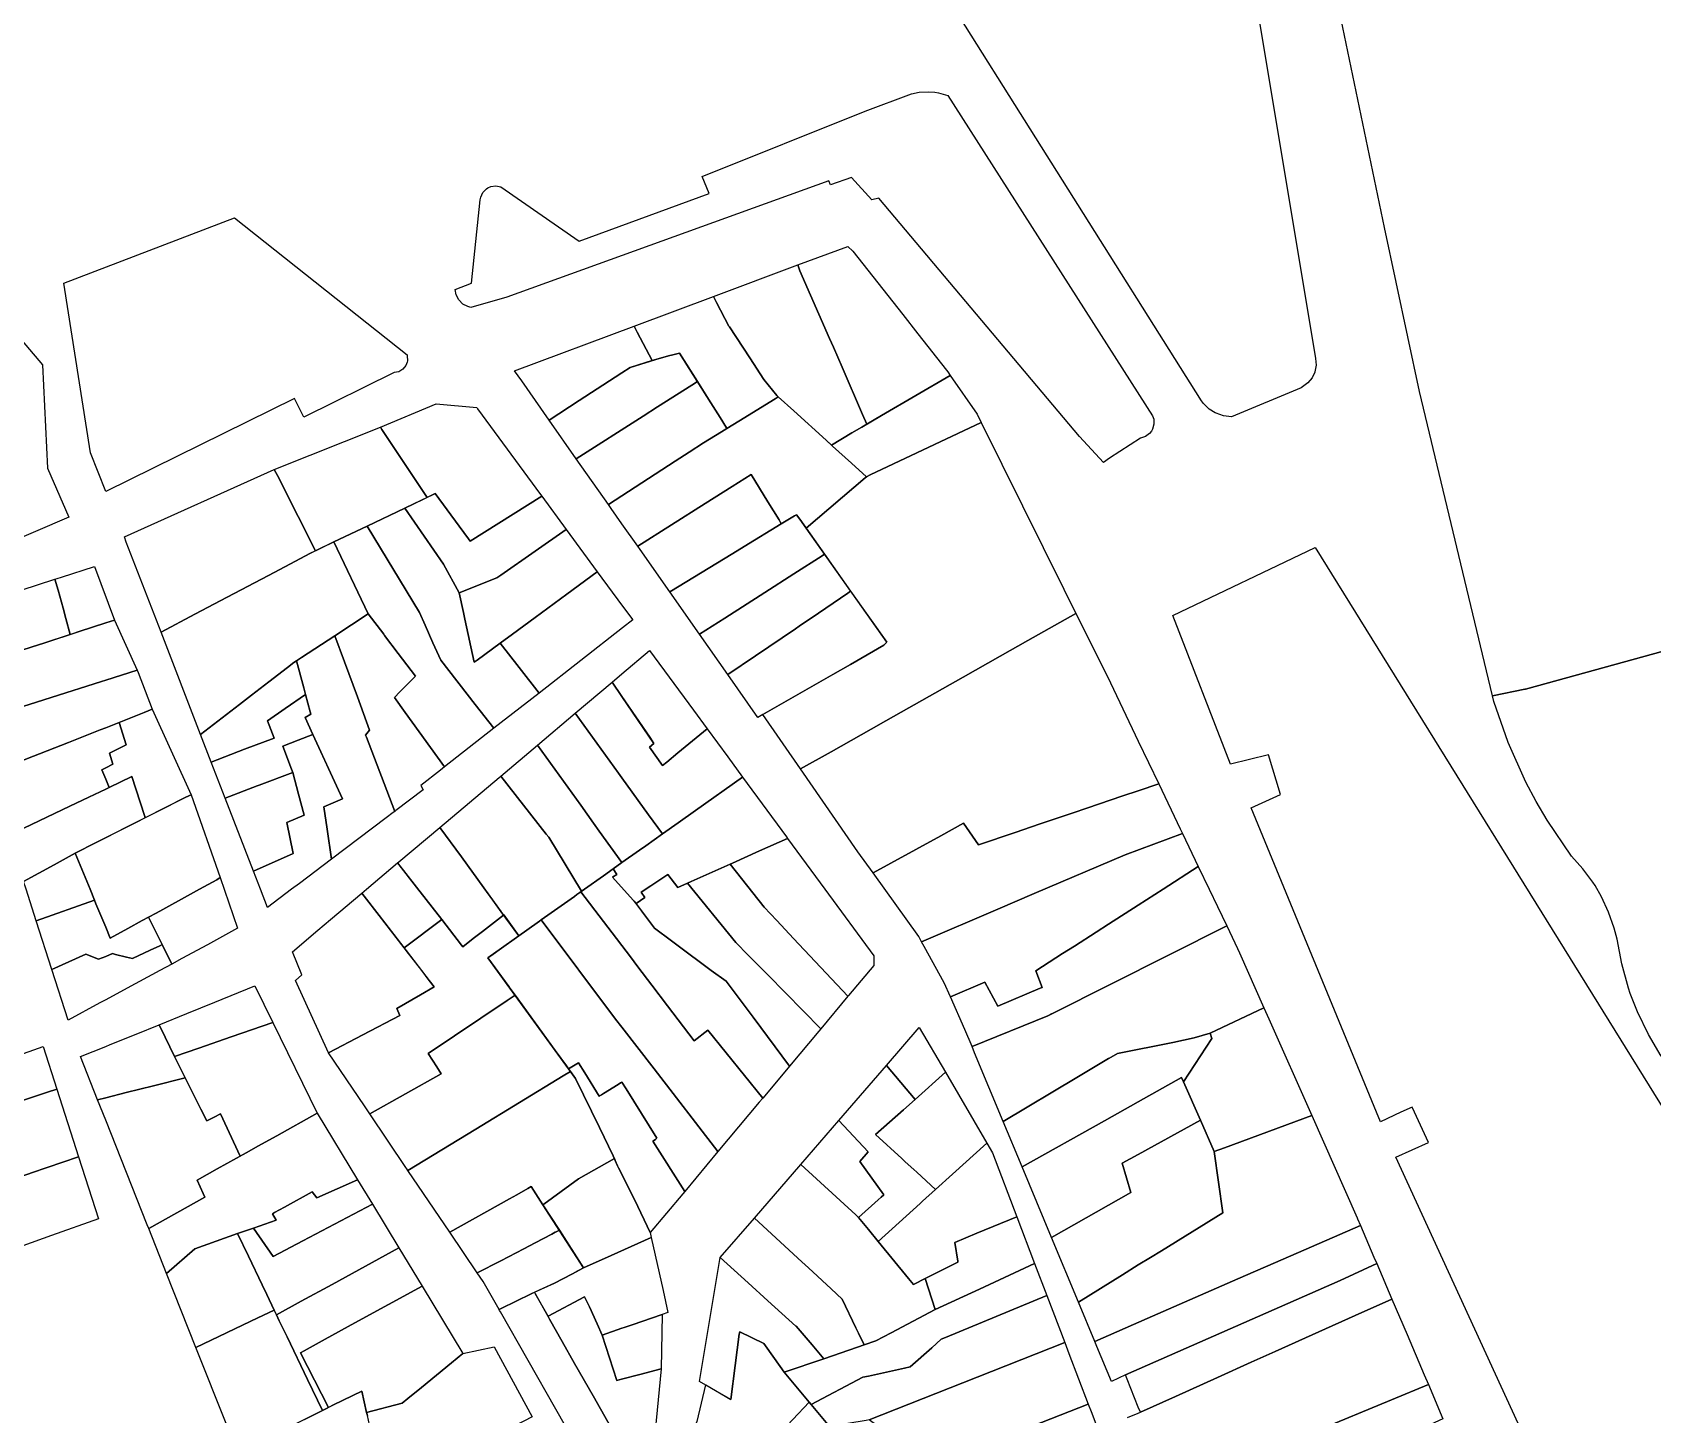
# Model space of a CAD drawing. Header units: metres. Extents: x 3 to 1027712, y 40 to 4430649.
# Drawn here: x 510379.5 to 510570.9, y 4411573.7 to 4411737 of the extents above; entities that cross this region are included whole.
import ezdxf

# ---------------------------------------------------------------- set-up
doc = ezdxf.new("R2010")
doc.units = ezdxf.units.M
doc.header["$MEASUREMENT"] = 0
doc.layers.add('A.ES.SDGC.CP.07003.cadastralparcel — CadastralParcel', color=1, linetype='Continuous')

msp = doc.modelspace()

# ---------------------------------------------------------------- linework, layer by layer
at = {"layer": 'A.ES.SDGC.CP.07003.cadastralparcel — CadastralParcel', "color": 7, "linetype": 'Continuous', "flags": 128}
for points in [[(510555.78, 4411659.36), (510551.98, 4411658.6), (510543.34, 4411694.53), (510539.22, 4411713.91), (510532.34, 4411747.04), (510532.92, 4411747.33), (510556.03, 4411760.35), (510574.87, 4411770.96), (510582.94, 4411758.05), (510596.74, 4411735.97), (510631.45, 4411680.43), (510621.84, 4411677.56), (510555.86, 4411659.37), (510555.78, 4411659.36)], [(510503.18, 4411689.22), (510479.48, 4411717.39), (510478.67, 4411717.19), (510476.24, 4411719.83), (510473.76, 4411718.94), (510473.58, 4411719.43), (510435.55, 4411705.7), (510431.28, 4411704.48), (510430.94, 4411704.57), (510430.35, 4411704.88), (510429.88, 4411705.36), (510429.85, 4411705.39), (510429.57, 4411705.95), (510429.45, 4411706.61), (510431.38, 4411707.33), (510432.4, 4411717.19), (510432.45, 4411717.52), (510432.71, 4411718.06), (510433.12, 4411718.49), (510433.31, 4411718.61), (510433.66, 4411718.76), (510434.25, 4411718.84), (510434.84, 4411718.71), (510444.09, 4411712.31), (510459.44, 4411717.94), (510458.63, 4411719.94), (510477.86, 4411727.66), (510483.35, 4411729.7), (510484.25, 4411729.9), (510485.39, 4411729.96), (510486.09, 4411729.9), (510486.53, 4411729.83), (510487.62, 4411729.5), (510511.82, 4411691.66), (510511.95, 4411691.29), (510511.98, 4411690.67), (510511.82, 4411690.08), (510511.68, 4411689.84), (510511.47, 4411689.58), (510510.98, 4411689.21), (510510.4, 4411689.02), (510506.74, 4411686.68), (510506.03, 4411686.16), (510503.18, 4411689.22)], [(510388.15, 4411682.72), (510386.34, 4411687.31), (510383.2, 4411707.34), (510403.35, 4411715.06), (510423.75, 4411698.89), (510423.78, 4411698.75), (510423.8, 4411698.17), (510423.77, 4411698.02), (510423.62, 4411697.63), (510423.26, 4411697.18), (510422.77, 4411696.88), (510422.21, 4411696.77), (510411.54, 4411691.53), (510410.47, 4411693.7), (510388.15, 4411682.72)], [(510470.16, 4411708.79), (510469.92, 4411709.49), (510475.81, 4411711.68), (510476.4, 4411711.14), (510482.31, 4411703.63), (510484.1, 4411701.35), (510487.48, 4411697.06), (510487.62, 4411696.85), (510487.92, 4411696.43), (510479.8, 4411691.7), (510478.07, 4411690.69), (510477.57, 4411691.84), (510475.16, 4411697.4), (510474.13, 4411699.77), (510473.67, 4411700.82), (510470.16, 4411708.79)], [(510470.16, 4411708.79), (510473.67, 4411700.82), (510474.13, 4411699.77), (510475.16, 4411697.4), (510477.57, 4411691.84), (510478.07, 4411690.69), (510477.47, 4411690.34), (510476.31, 4411689.66), (510473.87, 4411688.22), (510473.24, 4411688.79), (510469.43, 4411692.25), (510467.59, 4411693.92), (510467.43, 4411694.08), (510465.88, 4411695.98), (510464.23, 4411698.52), (510461.84, 4411702.18), (510461.78, 4411702.27), (510460.29, 4411705.07), (510459.96, 4411705.77), (510469.92, 4411709.49), (510470.16, 4411708.79)], [(510383.81, 4411679.71), (510371.96, 4411674.63), (510371.49, 4411675.64), (510341.67, 4411661.84), (510342.06, 4411661), (510330.83, 4411655.81), (510319.61, 4411648.09), (510312.73, 4411659.19), (510348.21, 4411684.05), (510346.04, 4411689.96), (510360.16, 4411702.39), (510373.19, 4411706.49), (510380.67, 4411697.69), (510381.27, 4411685.5), (510383.81, 4411679.71)], [(510465.88, 4411695.98), (510467.43, 4411694.08), (510467.59, 4411693.92), (510467.23, 4411693.67), (510462.96, 4411691.05), (510461.54, 4411690.17), (510461.5, 4411690.24), (510460.72, 4411691.48), (510459.64, 4411693.21), (510455.95, 4411699.09), (510455.16, 4411698.88), (510454.63, 4411698.74), (510453.12, 4411698.34), (510452.7, 4411698.21), (510450.95, 4411701.55), (510450.57, 4411702.27), (510459.96, 4411705.77), (510460.29, 4411705.07), (510461.78, 4411702.27), (510461.84, 4411702.18), (510464.23, 4411698.52), (510465.88, 4411695.98)], [(510450.95, 4411701.55), (510452.7, 4411698.21), (510450.11, 4411697.39), (510449.14, 4411696.76), (510448.34, 4411696.24), (510444.1, 4411693.47), (510440.54, 4411691.15), (510437.29, 4411695.79), (510436.44, 4411697), (510450.57, 4411702.27), (510450.95, 4411701.55)], [(510455.95, 4411699.09), (510458.06, 4411695.72), (510457.41, 4411695.31), (510453.35, 4411692.72), (510451.63, 4411691.62), (510443.74, 4411686.59), (510440.54, 4411691.15), (510444.1, 4411693.47), (510448.34, 4411696.24), (510449.14, 4411696.76), (510450.11, 4411697.39), (510453.12, 4411698.34), (510454.63, 4411698.74), (510455.16, 4411698.88), (510455.95, 4411699.09)], [(510477.47, 4411690.34), (510479.8, 4411691.7), (510487.92, 4411696.43), (510491.08, 4411691.85), (510491.57, 4411690.88), (510478.46, 4411684.68), (510478.04, 4411684.45), (510476.25, 4411686.06), (510474.01, 4411688.09), (510473.87, 4411688.22), (510476.31, 4411689.66), (510477.47, 4411690.34)], [(510461.5, 4411690.24), (510461.54, 4411690.17), (510460.88, 4411689.77), (510458.76, 4411688.47), (510457.06, 4411687.37), (510455.42, 4411686.3), (510447.53, 4411681.2), (510443.74, 4411686.59), (510451.63, 4411691.62), (510453.35, 4411692.72), (510457.41, 4411695.31), (510458.06, 4411695.72), (510459.64, 4411693.21), (510460.72, 4411691.48), (510461.5, 4411690.24)], [(510432.09, 4411692.5), (510439.51, 4411682.39), (510439.67, 4411682.17), (510431.19, 4411676.86), (510431, 4411677.12), (510429.9, 4411678.62), (510427.08, 4411682.48), (510426.12, 4411682.02), (510420.78, 4411690.06), (510420.6, 4411690.34), (510427.18, 4411693.09), (510432.01, 4411692.65), (510432.09, 4411692.5)], [(510477.87, 4411684.35), (510470.88, 4411678.39), (510470.13, 4411679.45), (510469.74, 4411679.99), (510469.51, 4411679.85), (510467.96, 4411678.91), (510467.69, 4411679.37), (510466.36, 4411681.52), (510464.38, 4411684.72), (510462.17, 4411683.32), (510458.98, 4411681.31), (510451, 4411676.27), (510449.14, 4411678.9), (510447.86, 4411680.72), (510447.53, 4411681.2), (510455.42, 4411686.3), (510457.06, 4411687.37), (510458.76, 4411688.47), (510460.88, 4411689.77), (510461.54, 4411690.17), (510462.96, 4411691.05), (510467.23, 4411693.67), (510467.59, 4411693.92), (510469.43, 4411692.25), (510473.24, 4411688.79), (510474.01, 4411688.09), (510476.25, 4411686.06), (510478.04, 4411684.45), (510477.87, 4411684.35)], [(510408.44, 4411684.62), (510408.04, 4411685.32), (510420.6, 4411690.34), (510420.78, 4411690.06), (510426.12, 4411682.02), (510424.54, 4411681.27), (510423.49, 4411680.77), (510419.05, 4411678.65), (510415.12, 4411676.77), (510412.94, 4411675.72), (510410.89, 4411679.77), (510408.44, 4411684.62)], [(510470.24, 4411649.95), (510465.79, 4411656.37), (510474.04, 4411661.12), (510476.12, 4411662.31), (510480.06, 4411664.58), (510480.42, 4411664.91), (510470.88, 4411678.39), (510477.87, 4411684.35), (510478.04, 4411684.45), (510478.46, 4411684.68), (510491.57, 4411690.88), (510501.33, 4411671.2), (510502.76, 4411668.33), (510497.1, 4411665.13), (510493.82, 4411663.28), (510489.45, 4411660.81), (510482.12, 4411656.66), (510480.3, 4411655.63), (510478.57, 4411654.65), (510473.85, 4411651.99), (510470.24, 4411649.95)], [(510408.44, 4411684.62), (510410.89, 4411679.77), (510412.94, 4411675.72), (510412.25, 4411675.39), (510409.99, 4411674.2), (510407.38, 4411672.82), (510402.52, 4411670.25), (510398.7, 4411668.24), (510394.69, 4411666.13), (510390.59, 4411676.74), (510390.36, 4411677.36), (510408.04, 4411685.32), (510408.44, 4411684.62)], [(510467.69, 4411679.37), (510467.96, 4411678.91), (510463.57, 4411676.23), (510462.24, 4411675.42), (510454.78, 4411670.87), (510451.27, 4411675.87), (510451, 4411676.27), (510458.98, 4411681.31), (510462.17, 4411683.32), (510464.38, 4411684.72), (510466.36, 4411681.52), (510467.69, 4411679.37)], [(510429.9, 4411670.77), (510430.41, 4411668.43), (510430.58, 4411667.64), (510431.69, 4411662.55), (510432.02, 4411662.79), (510434.74, 4411664.8), (510436.98, 4411661.94), (510439.35, 4411658.91), (510434.02, 4411654.75), (510431.81, 4411657.58), (510427.73, 4411662.82), (510427.5, 4411663.33), (510426.81, 4411664.87), (510425.88, 4411666.94), (510425.22, 4411668.42), (510419.05, 4411678.65), (510423.49, 4411680.77), (510428.07, 4411674.16), (510429.9, 4411670.77)], [(510439.67, 4411682.17), (510442.56, 4411678.24), (510438.88, 4411675.68), (510434.82, 4411672.85), (510434.36, 4411672.53), (510429.9, 4411670.77), (510428.07, 4411674.16), (510423.49, 4411680.77), (510424.54, 4411681.27), (510427.08, 4411682.48), (510429.9, 4411678.62), (510431, 4411677.12), (510431.19, 4411676.86), (510439.67, 4411682.17)], [(510470.13, 4411679.45), (510473.06, 4411675.31), (510472.78, 4411675.12), (510469.45, 4411672.99), (510466.03, 4411670.81), (510461.29, 4411667.78), (510458.29, 4411665.86), (510454.78, 4411670.87), (510462.24, 4411675.42), (510463.57, 4411676.23), (510467.96, 4411678.91), (510469.51, 4411679.85), (510469.74, 4411679.99), (510470.13, 4411679.45)], [(510422.25, 4411658.39), (510422.91, 4411659.06), (510424.74, 4411660.92), (510422.7, 4411663.61), (510421.1, 4411665.72), (510420.99, 4411665.86), (510419.17, 4411668.27), (510415.12, 4411676.77), (510419.05, 4411678.65), (510425.22, 4411668.42), (510425.88, 4411666.94), (510426.81, 4411664.87), (510427.5, 4411663.33), (510427.73, 4411662.82), (510431.81, 4411657.58), (510434.02, 4411654.75), (510428.19, 4411650.2), (510423.54, 4411656.61), (510422.25, 4411658.39)], [(510438.88, 4411675.68), (510442.56, 4411678.24), (510446.22, 4411673.25), (510442.62, 4411670.59), (510438.89, 4411667.85), (510436.2, 4411665.87), (510434.74, 4411664.8), (510432.02, 4411662.79), (510431.69, 4411662.55), (510430.58, 4411667.64), (510430.41, 4411668.43), (510429.9, 4411670.77), (510434.36, 4411672.53), (510434.82, 4411672.85), (510438.88, 4411675.68)], [(510415.12, 4411676.77), (510419.17, 4411668.27), (510415.22, 4411665.69), (510411.3, 4411663.13), (510410.7, 4411662.73), (510410.39, 4411662.53), (510409.63, 4411661.94), (510407.44, 4411660.24), (510405.37, 4411658.65), (510403.97, 4411657.57), (510399.37, 4411654.01), (510394.69, 4411666.13), (510398.7, 4411668.24), (510402.52, 4411670.25), (510407.38, 4411672.82), (510409.99, 4411674.2), (510412.25, 4411675.39), (510415.12, 4411676.77)], [(510472.78, 4411675.12), (510473.06, 4411675.31), (510476.15, 4411670.94), (510475.83, 4411670.7), (510472.35, 4411668.34), (510470.07, 4411666.81), (510469.62, 4411666.5), (510464.91, 4411663.32), (510461.63, 4411661.1), (510458.29, 4411665.86), (510461.29, 4411667.78), (510466.03, 4411670.81), (510469.45, 4411672.99), (510472.78, 4411675.12)], [(510382.42, 4411672.45), (510382.94, 4411672.61), (510386.83, 4411673.88), (510389.18, 4411667.53), (510388.15, 4411667.2), (510385.02, 4411666.18), (510384.24, 4411665.93), (510383.97, 4411665.84), (510383.45, 4411667.72), (510383.12, 4411668.94), (510382.52, 4411671.08), (510382.16, 4411672.36), (510382.42, 4411672.45)], [(510446.22, 4411673.25), (510449.2, 4411669.2), (510450.41, 4411667.55), (510449.2, 4411666.61), (510439.35, 4411658.91), (510436.98, 4411661.94), (510434.74, 4411664.8), (510436.2, 4411665.87), (510438.89, 4411667.85), (510442.62, 4411670.59), (510446.22, 4411673.25)], [(510383.97, 4411665.84), (510380.85, 4411664.83), (510379.47, 4411664.38), (510370.43, 4411661.45), (510368.54, 4411667.3), (510368.35, 4411667.88), (510382.16, 4411672.36), (510382.52, 4411671.08), (510383.12, 4411668.94), (510383.45, 4411667.72), (510383.97, 4411665.84)], [(510475.83, 4411670.7), (510476.15, 4411670.94), (510480.42, 4411664.91), (510480.06, 4411664.58), (510476.12, 4411662.31), (510474.04, 4411661.12), (510465.79, 4411656.37), (510465.19, 4411656.03), (510461.63, 4411661.1), (510464.91, 4411663.32), (510469.62, 4411666.5), (510470.07, 4411666.81), (510472.35, 4411668.34), (510475.83, 4411670.7)], [(510389.18, 4411667.53), (510391.89, 4411661.61), (510388.15, 4411660.43), (510387.67, 4411660.28), (510381.73, 4411658.4), (510372.37, 4411655.45), (510370.43, 4411661.45), (510379.47, 4411664.38), (510380.85, 4411664.83), (510385.02, 4411666.18), (510388.15, 4411667.2), (510389.18, 4411667.53)], [(510422.38, 4411645), (510422.3, 4411644.94), (510418.96, 4411653.69), (510418.85, 4411653.95), (510419.33, 4411654.55), (510417.89, 4411658.46), (510416.36, 4411662.61), (510415.22, 4411665.69), (510419.17, 4411668.27), (510420.99, 4411665.86), (510421.1, 4411665.72), (510422.7, 4411663.61), (510424.74, 4411660.92), (510422.91, 4411659.06), (510422.25, 4411658.39), (510423.54, 4411656.61), (510428.19, 4411650.2), (510427.69, 4411649.81), (510425.38, 4411648.01), (510425.66, 4411647.48), (510422.44, 4411645.05), (510422.38, 4411645)], [(510478.8, 4411637.66), (510477, 4411640.17), (510470.24, 4411649.95), (510473.85, 4411651.99), (510478.57, 4411654.65), (510480.3, 4411655.63), (510482.12, 4411656.66), (510489.45, 4411660.81), (510493.82, 4411663.28), (510497.1, 4411665.13), (510502.76, 4411668.33), (510504.98, 4411663.86), (510506.83, 4411660.14), (510510.13, 4411653.24), (510512.54, 4411648.2), (510510.13, 4411647.38), (510508.32, 4411646.77), (510504.04, 4411645.32), (510502.43, 4411644.78), (510500.8, 4411644.23), (510498.54, 4411643.46), (510497.52, 4411643.11), (510495.59, 4411642.46), (510491.26, 4411641), (510489.49, 4411643.53), (510486.79, 4411642.05), (510480.89, 4411638.81), (510478.8, 4411637.66)], [(510422.3, 4411644.94), (510422.12, 4411644.81), (510421.29, 4411644.18), (510414.83, 4411639.3), (510414.32, 4411642.82), (510413.94, 4411645.48), (510416.11, 4411646.41), (510412.64, 4411654.01), (510411.71, 4411656.04), (510412.37, 4411656.42), (510412.3, 4411656.69), (510411.75, 4411658.76), (510411.54, 4411659.55), (510410.7, 4411662.73), (510411.3, 4411663.13), (510415.22, 4411665.69), (510416.36, 4411662.61), (510417.89, 4411658.46), (510419.33, 4411654.55), (510418.85, 4411653.95), (510418.96, 4411653.69), (510422.3, 4411644.94)], [(510454.43, 4411650.76), (510453.93, 4411650.35), (510452.39, 4411652.52), (510452.92, 4411652.97), (510449.14, 4411658.53), (510447.99, 4411660.22), (510449.14, 4411661.19), (510452.4, 4411663.94), (510457.57, 4411656.89), (510459.19, 4411654.69), (510455.75, 4411651.85), (510454.43, 4411650.76)], [(510391.89, 4411661.61), (510392, 4411661.36), (510393.66, 4411657), (510392.69, 4411656.62), (510389.74, 4411655.45), (510388.15, 4411654.82), (510387.49, 4411654.56), (510383.74, 4411653.07), (510378.73, 4411651.09), (510374.34, 4411649.35), (510372.37, 4411655.45), (510381.73, 4411658.4), (510387.67, 4411660.28), (510388.15, 4411660.43), (510391.89, 4411661.61)], [(510410.7, 4411662.73), (510411.54, 4411659.55), (510411.75, 4411658.76), (510409.37, 4411657.09), (510407.28, 4411655.62), (510408.05, 4411653.6), (510404.56, 4411652.27), (510400.62, 4411650.77), (510399.37, 4411654.01), (510403.97, 4411657.57), (510405.37, 4411658.65), (510407.44, 4411660.24), (510409.63, 4411661.94), (510410.39, 4411662.53), (510410.7, 4411662.73)], [(510454.43, 4411650.76), (510455.75, 4411651.85), (510459.19, 4411654.69), (510461.63, 4411651.37), (510463.37, 4411649), (510457.81, 4411645.05), (510455.77, 4411643.6), (510453.91, 4411642.28), (510452.28, 4411644.54), (510449.14, 4411648.89), (510448.73, 4411649.44), (510443.62, 4411656.54), (510447.99, 4411660.22), (510449.14, 4411658.53), (510452.43, 4411653.71), (510452.92, 4411652.97), (510452.39, 4411652.52), (510453.93, 4411650.35), (510454.43, 4411650.76)], [(510408.05, 4411653.6), (510407.28, 4411655.62), (510409.37, 4411657.09), (510411.75, 4411658.76), (510412.3, 4411656.69), (510412.37, 4411656.42), (510411.71, 4411656.04), (510412.64, 4411654.01), (510410.9, 4411653.35), (510409.06, 4411652.65), (510410.09, 4411649.94), (510410.24, 4411649.54), (510406.29, 4411648.04), (510406.06, 4411647.95), (510402.27, 4411646.51), (510400.62, 4411650.77), (510404.56, 4411652.27), (510408.05, 4411653.6)], [(510392.75, 4411644.44), (510391.26, 4411649.07), (510388.55, 4411647.77), (510388.15, 4411648.74), (510387.69, 4411649.86), (510388.15, 4411650.09), (510389, 4411650.52), (510388.59, 4411651.8), (510390.16, 4411652.59), (510390.59, 4411652.81), (510389.74, 4411655.45), (510392.69, 4411656.62), (510393.66, 4411657), (510398.25, 4411646.89), (510397.6, 4411646.61), (510392.83, 4411644.19), (510392.75, 4411644.44)], [(510439.16, 4411652.78), (510443.62, 4411656.54), (510448.73, 4411649.44), (510449.14, 4411648.89), (510452.28, 4411644.54), (510453.91, 4411642.28), (510451.95, 4411640.88), (510451.22, 4411640.36), (510449.14, 4411638.89), (510446.46, 4411642.62), (510445.79, 4411643.55), (510444.26, 4411645.66), (510439.16, 4411652.78)], [(510387.49, 4411654.56), (510388.15, 4411654.82), (510389.74, 4411655.45), (510390.59, 4411652.81), (510390.16, 4411652.59), (510388.59, 4411651.8), (510389, 4411650.52), (510388.15, 4411650.09), (510387.69, 4411649.86), (510388.15, 4411648.74), (510388.55, 4411647.77), (510388.15, 4411647.58), (510386.17, 4411646.63), (510383.9, 4411645.55), (510380.3, 4411643.83), (510376.68, 4411642.1), (510374.34, 4411649.35), (510378.73, 4411651.09), (510383.74, 4411653.07), (510387.49, 4411654.56)], [(510412.64, 4411654.01), (510414.94, 4411648.97), (510416.11, 4411646.41), (510413.94, 4411645.48), (510414.32, 4411642.82), (510414.83, 4411639.3), (510411.03, 4411636.43), (510410.11, 4411635.73), (510407.26, 4411633.58), (510406.43, 4411635.73), (510405.6, 4411637.88), (510410.3, 4411639.96), (510409.55, 4411643.61), (510411.6, 4411644.48), (510410.93, 4411646.96), (510410.24, 4411649.54), (510410.09, 4411649.94), (510409.06, 4411652.65), (510410.9, 4411653.35), (510412.64, 4411654.01)], [(510440.49, 4411641.88), (510440.2, 4411642.24), (510434.81, 4411649.11), (510439.16, 4411652.78), (510444.26, 4411645.66), (510445.79, 4411643.55), (510446.46, 4411642.62), (510449.14, 4411638.89), (510448.09, 4411638.14), (510446.95, 4411637.33), (510444.71, 4411635.74), (510444.37, 4411635.5), (510440.49, 4411641.88)], [(510392.75, 4411644.44), (510392.83, 4411644.19), (510387.04, 4411641.26), (510384.55, 4411639.99), (510382.05, 4411638.63), (510378.44, 4411636.67), (510376.68, 4411642.1), (510380.3, 4411643.83), (510383.9, 4411645.55), (510386.17, 4411646.63), (510388.15, 4411647.58), (510388.55, 4411647.77), (510391.26, 4411649.07), (510392.75, 4411644.44)], [(510410.24, 4411649.54), (510410.93, 4411646.96), (510411.6, 4411644.48), (510409.55, 4411643.61), (510410.3, 4411639.96), (510405.6, 4411637.88), (510402.27, 4411646.51), (510406.06, 4411647.95), (510406.29, 4411648.04), (510410.24, 4411649.54)], [(510440.49, 4411641.88), (510444.37, 4411635.5), (510444.18, 4411635.36), (510443.81, 4411635.1), (510443.53, 4411634.9), (510439.6, 4411632.11), (510439.39, 4411631.96), (510436.97, 4411630.24), (510434.88, 4411633.09), (510433.88, 4411634.46), (510432.82, 4411635.91), (510430.17, 4411639.56), (510427.63, 4411643.05), (510434.63, 4411648.96), (510434.81, 4411649.11), (510440.2, 4411642.24), (510440.49, 4411641.88)], [(510468.57, 4411641.92), (510468.7, 4411641.75), (510465.38, 4411640.26), (510462.18, 4411638.83), (510457.3, 4411636.64), (510456.86, 4411636.45), (510455.72, 4411635.93), (510454.55, 4411637.5), (510452.54, 4411636.16), (510451.41, 4411635.41), (510451.85, 4411634.75), (510450.8, 4411634.05), (510450.58, 4411634.35), (510450.48, 4411634.46), (510448.03, 4411637.17), (510448.54, 4411637.49), (510448.09, 4411638.14), (510449.14, 4411638.89), (510451.22, 4411640.36), (510451.95, 4411640.88), (510453.91, 4411642.28), (510455.77, 4411643.6), (510457.81, 4411645.05), (510463.37, 4411649), (510468.57, 4411641.92)], [(510397.6, 4411646.61), (510398.25, 4411646.89), (510401.69, 4411637.13), (510401.3, 4411636.87), (510399.24, 4411635.74), (510397.81, 4411634.95), (510394.89, 4411633.36), (510394.11, 4411632.93), (510393.2, 4411632.43), (510392.48, 4411632.04), (510390.75, 4411631.09), (510388.68, 4411629.96), (510388.15, 4411631.25), (510387, 4411634.03), (510386.83, 4411634.44), (510386.3, 4411635.74), (510384.55, 4411639.99), (510387.04, 4411641.26), (510397.6, 4411646.61)], [(510515.08, 4411642.88), (510515.35, 4411642.32), (510508.59, 4411639.82), (510497.84, 4411635.23), (510493.53, 4411633.38), (510484.53, 4411629.54), (510484.19, 4411630.15), (510478.8, 4411637.66), (510480.89, 4411638.81), (510486.79, 4411642.05), (510489.49, 4411643.53), (510491.26, 4411641), (510495.59, 4411642.46), (510497.52, 4411643.11), (510498.54, 4411643.46), (510500.8, 4411644.23), (510502.43, 4411644.78), (510504.04, 4411645.32), (510508.32, 4411646.77), (510510.13, 4411647.38), (510512.54, 4411648.2), (510515.08, 4411642.88)], [(510434.88, 4411633.09), (510435.17, 4411632.71), (510435.13, 4411632.68), (510433.37, 4411631.31), (510432.65, 4411630.75), (510431.58, 4411629.91), (510430.33, 4411628.95), (510430.2, 4411629.12), (510427.85, 4411632.15), (510427.84, 4411632.16), (510424.87, 4411635.98), (510422.81, 4411638.64), (510422.64, 4411638.85), (510422.77, 4411638.96), (510427.63, 4411643.05), (510430.17, 4411639.56), (510432.82, 4411635.91), (510434.88, 4411633.09)], [(510462.18, 4411638.83), (510465.38, 4411640.26), (510468.7, 4411641.75), (510473.1, 4411635.74), (510478.87, 4411627.88), (510478.87, 4411626.74), (510475.9, 4411623.19), (510475.83, 4411623.11), (510469.39, 4411629.94), (510467.42, 4411632.03), (510465.92, 4411633.62), (510461.93, 4411638.72), (510462.18, 4411638.83)], [(510515.35, 4411642.32), (510517.22, 4411638.41), (510513.06, 4411635.74), (510510.13, 4411633.86), (510506.62, 4411631.61), (510505.14, 4411630.66), (510502.6, 4411629.03), (510501.19, 4411628.13), (510498.03, 4411626.1), (510498.76, 4411624.14), (510498.53, 4411624.04), (510493.54, 4411621.92), (510492, 4411624.75), (510487.94, 4411623.03), (510487.2, 4411624.69), (510484.84, 4411628.97), (510484.53, 4411629.54), (510493.53, 4411633.38), (510497.84, 4411635.23), (510508.59, 4411639.82), (510515.35, 4411642.32)], [(510382.05, 4411638.63), (510384.55, 4411639.99), (510386.3, 4411635.74), (510386.83, 4411634.44), (510379.95, 4411631.99), (510378.74, 4411635.74), (510378.44, 4411636.67), (510382.05, 4411638.63)], [(510427.84, 4411632.16), (510423.42, 4411628.81), (510420.47, 4411632.62), (510418.98, 4411634.57), (510418.42, 4411635.29), (510418.96, 4411635.74), (510422.64, 4411638.85), (510424.87, 4411635.98), (510427.84, 4411632.16)], [(510457.3, 4411636.64), (510461.93, 4411638.72), (510465.92, 4411633.62), (510467.42, 4411632.03), (510469.39, 4411629.94), (510475.83, 4411623.11), (510472.61, 4411619.25), (510466.35, 4411625.61), (510464.05, 4411627.94), (510462.58, 4411629.44), (510456.86, 4411636.45), (510457.3, 4411636.64)], [(510401.3, 4411636.87), (510401.69, 4411637.13), (510403.74, 4411631.13), (510400.18, 4411629.19), (510397.16, 4411627.56), (510395.95, 4411626.9), (510394.81, 4411629.2), (510393.2, 4411632.43), (510394.11, 4411632.93), (510394.89, 4411633.36), (510397.81, 4411634.95), (510399.24, 4411635.74), (510401.3, 4411636.87)], [(510450.13, 4411627.76), (510444.29, 4411635.44), (510444.71, 4411635.74), (510446.95, 4411637.33), (510448.09, 4411638.14), (510448.54, 4411637.49), (510448.03, 4411637.17), (510450.48, 4411634.46), (510450.58, 4411634.35), (510452.04, 4411632.39), (510452.97, 4411631.13), (510455, 4411629.63), (510455.63, 4411629.17), (510459.68, 4411626.13), (510461.46, 4411624.87), (510464.62, 4411620.64), (510468.93, 4411614.85), (510468.57, 4411614.42), (510465.77, 4411611.07), (510459.28, 4411619.08), (510457.66, 4411617.85), (510454.52, 4411621.97), (510452.68, 4411624.39), (510451.02, 4411626.58), (510450.13, 4411627.76)], [(510464.62, 4411620.64), (510461.46, 4411624.87), (510459.68, 4411626.13), (510455.63, 4411629.17), (510455, 4411629.63), (510452.97, 4411631.13), (510452.04, 4411632.39), (510450.8, 4411634.05), (510451.85, 4411634.75), (510451.41, 4411635.41), (510452.54, 4411636.16), (510454.55, 4411637.5), (510455.72, 4411635.93), (510456.86, 4411636.45), (510462.58, 4411629.44), (510464.05, 4411627.94), (510466.35, 4411625.61), (510472.61, 4411619.25), (510472.38, 4411618.98), (510468.93, 4411614.85), (510464.62, 4411620.64)], [(510490.49, 4411617.17), (510489.65, 4411619.19), (510487.94, 4411623.03), (510492, 4411624.75), (510493.54, 4411621.92), (510498.53, 4411624.04), (510498.76, 4411624.14), (510498.03, 4411626.1), (510501.19, 4411628.13), (510502.6, 4411629.03), (510505.14, 4411630.66), (510506.62, 4411631.61), (510510.13, 4411633.86), (510513.06, 4411635.74), (510517.22, 4411638.41), (510518.5, 4411635.74), (510519.47, 4411633.72), (510520.57, 4411631.42), (510499.98, 4411621.05), (510499.89, 4411621.01), (510499.45, 4411620.79), (510490.49, 4411617.17)], [(510426.38, 4411624.96), (510426.96, 4411624.21), (510425.35, 4411623.25), (510422.56, 4411621.64), (510422.91, 4411620.83), (510418.54, 4411618.53), (510414.48, 4411616.4), (510410.58, 4411624.97), (510411.31, 4411625.61), (510410.2, 4411628.35), (510413.22, 4411630.9), (510414.71, 4411632.16), (510418.42, 4411635.29), (510420.47, 4411632.62), (510423.66, 4411628.49), (510426.38, 4411624.96)], [(510448.39, 4411620.4), (510439.6, 4411632.11), (510443.53, 4411634.9), (510443.81, 4411635.1), (510443.97, 4411635.22), (510444.29, 4411635.44), (510450.13, 4411627.76), (510451.02, 4411626.58), (510452.68, 4411624.39), (510454.52, 4411621.97), (510457.66, 4411617.85), (510459.28, 4411619.08), (510465.77, 4411611.07), (510465.36, 4411610.58), (510460.48, 4411604.74), (510452.93, 4411614.52), (510449.14, 4411619.43), (510448.39, 4411620.4)], [(510387, 4411634.03), (510388.15, 4411631.25), (510388.68, 4411629.96), (510390.75, 4411631.09), (510392.48, 4411632.04), (510393.2, 4411632.43), (510394.81, 4411629.2), (510394.54, 4411629.07), (510393.41, 4411628.53), (510391.32, 4411627.54), (510390.6, 4411627.72), (510389.33, 4411628.03), (510388.95, 4411628.13), (510388.15, 4411627.8), (510387.31, 4411627.46), (510385.8, 4411628.06), (510381.8, 4411626.27), (510379.95, 4411631.99), (510386.83, 4411634.44), (510387, 4411634.03)], [(510422.91, 4411620.83), (510422.56, 4411621.64), (510425.35, 4411623.25), (510426.96, 4411624.21), (510426.38, 4411624.96), (510425.49, 4411626.13), (510423.66, 4411628.49), (510423.42, 4411628.81), (510427.84, 4411632.16), (510427.85, 4411632.15), (510430.2, 4411629.12), (510430.33, 4411628.95), (510431.58, 4411629.91), (510432.65, 4411630.75), (510433.37, 4411631.31), (510435.13, 4411632.68), (510435.17, 4411632.71), (510436.97, 4411630.24), (510436.68, 4411630.04), (510434.91, 4411628.78), (510433.31, 4411627.65), (510435.76, 4411624.27), (510435.91, 4411624.07), (510436.18, 4411623.69), (510436.48, 4411623.28), (510436.53, 4411623.21), (510435.58, 4411622.58), (510426.25, 4411616.32), (510427.27, 4411614.77), (510427.79, 4411613.94), (510419.34, 4411609.21), (510418.71, 4411610.14), (510414.48, 4411616.4), (510418.54, 4411618.53), (510422.91, 4411620.83)], [(510446.72, 4411611.45), (510446.46, 4411611.3), (510444.75, 4411614.05), (510444.01, 4411615.25), (510442.83, 4411614.52), (510441.26, 4411616.68), (510435.91, 4411624.07), (510433.31, 4411627.65), (510433.65, 4411627.89), (510434.91, 4411628.78), (510436.68, 4411630.04), (510439.39, 4411631.96), (510439.6, 4411632.11), (510448.39, 4411620.4), (510449.14, 4411619.43), (510452.93, 4411614.52), (510460.48, 4411604.74), (510456.56, 4411600.05), (510452.8, 4411605.99), (510453.09, 4411606.17), (510453.27, 4411606.34), (510449.64, 4411612.17), (510449.14, 4411612.96), (510448.96, 4411612.85), (510448.7, 4411612.69), (510446.95, 4411611.6), (510446.72, 4411611.45)], [(510499.45, 4411620.79), (510499.98, 4411621.05), (510520.57, 4411631.42), (510521.22, 4411630.06), (510521.85, 4411628.73), (510522.08, 4411628.21), (510524.95, 4411621.74), (510518.61, 4411618.75), (510516.72, 4411618.18), (510514.22, 4411617.65), (510507.67, 4411616.34), (510506.65, 4411615.76), (510506.62, 4411615.74), (510502.87, 4411613.5), (510494.17, 4411608.32), (510490.8, 4411616.42), (510490.49, 4411617.17), (510499.45, 4411620.79)], [(510394.81, 4411629.2), (510395.95, 4411626.9), (510394.55, 4411626.14), (510390.7, 4411624.06), (510388.15, 4411622.68), (510387.47, 4411622.31), (510383.73, 4411620.29), (510381.8, 4411626.27), (510385.8, 4411628.06), (510387.31, 4411627.46), (510388.15, 4411627.8), (510388.95, 4411628.13), (510389.33, 4411628.03), (510390.6, 4411627.72), (510391.32, 4411627.54), (510393.41, 4411628.53), (510394.54, 4411629.07), (510394.81, 4411629.2)], [(510397.72, 4411621.06), (510401.06, 4411622.41), (510405.77, 4411624.32), (510407.88, 4411620.01), (510402.96, 4411618.3), (510399.15, 4411616.98), (510396.3, 4411615.99), (510395.17, 4411618.27), (510394.45, 4411619.73), (510397.72, 4411621.06)], [(510436.53, 4411623.21), (510441.26, 4411616.68), (510442.58, 4411614.87), (510442.83, 4411614.52), (510443.05, 4411614.21), (510442.19, 4411613.69), (510431.88, 4411607.41), (510423.85, 4411602.53), (510423.73, 4411602.71), (510423.62, 4411602.87), (510419.34, 4411609.21), (510427.79, 4411613.94), (510427.27, 4411614.77), (510426.25, 4411616.32), (510435.58, 4411622.58), (510436.53, 4411623.21)], [(510525.54, 4411620.42), (510530.61, 4411609.01), (510520.3, 4411605.21), (510519.1, 4411604.77), (510517.46, 4411608.45), (510515.45, 4411612.98), (510518.82, 4411618.12), (510518.61, 4411618.75), (510524.95, 4411621.74), (510525.54, 4411620.42)], [(510391.74, 4411618.63), (510394.45, 4411619.73), (510395.17, 4411618.27), (510396.3, 4411615.99), (510397.54, 4411613.47), (510393.8, 4411612.53), (510390.59, 4411611.72), (510388.15, 4411611.11), (510387.19, 4411610.87), (510385.16, 4411615.97), (510388.15, 4411617.18), (510388.69, 4411617.4), (510391.74, 4411618.63)], [(510405.11, 4411604.81), (510404.02, 4411604.2), (510401.71, 4411609.22), (510400.95, 4411608.82), (510400.1, 4411608.37), (510399.38, 4411609.75), (510397.54, 4411613.47), (510396.3, 4411615.99), (510399.15, 4411616.98), (510402.96, 4411618.3), (510407.88, 4411620.01), (510413.14, 4411609.27), (510408.38, 4411606.62), (510406.11, 4411605.37), (510405.11, 4411604.81)], [(510480.39, 4411614.92), (510484.26, 4411619.4), (510487.34, 4411614.12), (510483.76, 4411610.92), (510480.39, 4411614.92)], [(510515.22, 4411613.49), (510510.13, 4411610.64), (510506.13, 4411608.4), (510496.41, 4411602.95), (510494.17, 4411608.32), (510502.87, 4411613.5), (510506.62, 4411615.74), (510506.65, 4411615.76), (510507.67, 4411616.34), (510514.22, 4411617.65), (510516.72, 4411618.18), (510518.61, 4411618.75), (510518.82, 4411618.12), (510515.45, 4411612.98), (510515.22, 4411613.49)], [(510372.54, 4411614.3), (510377.33, 4411615.96), (510380.78, 4411617.16), (510382.4, 4411612.11), (510381.28, 4411611.75), (510378.68, 4411610.92), (510378.31, 4411610.8), (510376.47, 4411610.22), (510371.41, 4411608.62), (510370.43, 4411608.3), (510369.82, 4411611.21), (510369.39, 4411613.21), (510372.54, 4411614.3)], [(510438.03, 4411600.39), (510436.7, 4411599.64), (510435.85, 4411599.17), (510428.8, 4411595.21), (510423.85, 4411602.53), (510431.88, 4411607.41), (510442.19, 4411613.69), (510443.05, 4411614.21), (510443.66, 4411613.37), (510446.48, 4411607.6), (510448.11, 4411604.25), (510448.18, 4411604.08), (510448.25, 4411603.93), (510444.01, 4411601.51), (510439.89, 4411598.54), (510439.8, 4411598.47), (510438.43, 4411600.61), (510438.22, 4411600.49), (510438.03, 4411600.39)], [(510444.75, 4411614.05), (510446.46, 4411611.3), (510446.72, 4411611.45), (510446.95, 4411611.6), (510448.7, 4411612.69), (510448.96, 4411612.85), (510449.14, 4411612.96), (510449.64, 4411612.17), (510453.27, 4411606.34), (510453.09, 4411606.17), (510452.8, 4411605.99), (510456.56, 4411600.05), (510456.31, 4411599.75), (510452.47, 4411595.17), (510450.65, 4411599.01), (510448.73, 4411602.83), (510448.61, 4411603.07), (510448.34, 4411603.7), (510448.11, 4411604.25), (510446.48, 4411607.6), (510443.66, 4411613.37), (510442.83, 4411614.52), (510444.01, 4411615.25), (510444.75, 4411614.05)], [(510483.76, 4411610.92), (510482.39, 4411609.69), (510479.1, 4411606.75), (510482.19, 4411603.93), (510482.61, 4411603.54), (510483.61, 4411602.63), (510483.97, 4411602.31), (510486.19, 4411600.28), (510484.64, 4411598.88), (510484.35, 4411598.62), (510479.39, 4411594.14), (510478.25, 4411595.54), (510477.07, 4411596.97), (510479.42, 4411599.06), (510479.74, 4411599.35), (510480.07, 4411599.64), (510477.25, 4411603.58), (510478.23, 4411604.71), (510474.77, 4411608.43), (510480.39, 4411614.92), (510483.76, 4411610.92)], [(510483.76, 4411610.92), (510487.34, 4411614.12), (510492.23, 4411605.73), (510488.19, 4411602.09), (510486.19, 4411600.28), (510483.97, 4411602.31), (510483.61, 4411602.63), (510482.61, 4411603.54), (510482.19, 4411603.93), (510479.1, 4411606.75), (510482.39, 4411609.69), (510483.76, 4411610.92)], [(510381.28, 4411611.75), (510382.4, 4411612.11), (510384.96, 4411604.14), (510379.4, 4411602.24), (510379.07, 4411602.12), (510375.84, 4411601), (510372.24, 4411599.77), (510371.49, 4411603.29), (510370.89, 4411606.11), (510370.43, 4411608.3), (510371.41, 4411608.62), (510376.47, 4411610.22), (510378.31, 4411610.8), (510378.68, 4411610.92), (510381.28, 4411611.75)], [(510399.66, 4411599.79), (510399.86, 4411599.38), (510396.54, 4411597.51), (510393.23, 4411595.66), (510393.06, 4411596.08), (510388.15, 4411608.45), (510387.19, 4411610.87), (510388.15, 4411611.11), (510390.59, 4411611.72), (510393.8, 4411612.53), (510397.54, 4411613.47), (510399.38, 4411609.75), (510400.1, 4411608.37), (510400.95, 4411608.82), (510401.71, 4411609.22), (510404.02, 4411604.2), (510401.33, 4411602.7), (510398.96, 4411601.38), (510399.66, 4411599.79)], [(510515.45, 4411612.98), (510517.46, 4411608.45), (510510.13, 4411604.42), (510508.21, 4411603.37), (510509.26, 4411599.91), (510499.88, 4411594.61), (510496.41, 4411602.95), (510506.13, 4411608.4), (510510.13, 4411610.64), (510515.22, 4411613.49), (510515.45, 4411612.98)], [(510399.66, 4411599.79), (510398.96, 4411601.38), (510401.33, 4411602.7), (510405.11, 4411604.81), (510406.11, 4411605.37), (510408.38, 4411606.62), (510413.14, 4411609.27), (510417.9, 4411601.42), (510413.09, 4411599.29), (510412.53, 4411600.01), (510409.29, 4411598.19), (510408.11, 4411597.54), (510407.85, 4411597.38), (510408.28, 4411596.66), (510405.62, 4411595.71), (510403.73, 4411595.06), (510398.69, 4411593.27), (510395.34, 4411590.34), (510393.23, 4411595.66), (510396.54, 4411597.51), (510399.86, 4411599.38), (510399.66, 4411599.79)], [(510472.5, 4411605.81), (510474.77, 4411608.43), (510478.23, 4411604.71), (510477.25, 4411603.58), (510480.07, 4411599.64), (510479.74, 4411599.35), (510479.42, 4411599.06), (510477.07, 4411596.97), (510476.76, 4411597.26), (510470.26, 4411603.21), (510472.5, 4411605.81)], [(510517.46, 4411608.45), (510519.1, 4411604.77), (510520.12, 4411597.53), (510512.87, 4411593.04), (510511.57, 4411592.24), (510510.13, 4411591.35), (510508.26, 4411590.19), (510503.06, 4411586.97), (510499.88, 4411594.61), (510509.26, 4411599.91), (510508.21, 4411603.37), (510510.13, 4411604.42), (510517.46, 4411608.45)], [(510536.03, 4411596.81), (510536.37, 4411596.02), (510533.92, 4411594.95), (510527.24, 4411592.04), (510521.87, 4411589.7), (510515.59, 4411586.96), (510511.16, 4411585.03), (510504.99, 4411582.33), (510503.06, 4411586.97), (510508.26, 4411590.19), (510510.13, 4411591.35), (510511.57, 4411592.24), (510512.87, 4411593.04), (510520.12, 4411597.53), (510519.1, 4411604.77), (510520.3, 4411605.21), (510530.61, 4411609.01), (510535.98, 4411596.92), (510536.03, 4411596.81)], [(510492.23, 4411605.73), (510492.89, 4411604.6), (510495.78, 4411597.03), (510491.07, 4411595.09), (510488.45, 4411594.01), (510488.8, 4411591.81), (510488.82, 4411591.7), (510486.83, 4411590.69), (510484.95, 4411589.75), (510483.66, 4411589.1), (510483.56, 4411589.04), (510482.97, 4411589.77), (510479.39, 4411594.14), (510484.35, 4411598.62), (510484.64, 4411598.88), (510486.19, 4411600.28), (510488.19, 4411602.09), (510492.23, 4411605.73)], [(510384.96, 4411604.14), (510387.32, 4411596.81), (510381.77, 4411594.83), (510378.37, 4411593.62), (510376.72, 4411598.43), (510375.84, 4411601), (510379.07, 4411602.12), (510379.4, 4411602.24), (510384.96, 4411604.14)], [(510452.47, 4411595.17), (510452.6, 4411594.59), (510447.85, 4411592.46), (510444.59, 4411591.01), (510439.8, 4411598.47), (510439.89, 4411598.54), (510444.01, 4411601.51), (510448.25, 4411603.93), (510448.34, 4411603.7), (510448.61, 4411603.07), (510448.73, 4411602.83), (510450.65, 4411599.01), (510452.47, 4411595.17)], [(510470.26, 4411603.21), (510476.76, 4411597.26), (510477.07, 4411596.97), (510478.25, 4411595.54), (510479.39, 4411594.14), (510482.97, 4411589.77), (510483.56, 4411589.04), (510483.66, 4411589.1), (510484.95, 4411589.75), (510486.15, 4411586.08), (510480.93, 4411583.33), (510479.14, 4411582.38), (510477.76, 4411581.9), (510477.09, 4411583.29), (510476.77, 4411583.93), (510475.16, 4411587.33), (510473.86, 4411588.53), (510471.16, 4411591.02), (510470.39, 4411591.73), (510464.79, 4411596.89), (510470.26, 4411603.21)], [(510417.9, 4411601.42), (510419.65, 4411598.54), (510411.43, 4411594.19), (510407.94, 4411592.36), (510405.62, 4411595.71), (510408.28, 4411596.66), (510407.85, 4411597.38), (510408.11, 4411597.54), (510409.29, 4411598.19), (510412.53, 4411600.01), (510413.09, 4411599.29), (510417.9, 4411601.42)], [(510438.22, 4411600.49), (510438.43, 4411600.61), (510439.8, 4411598.47), (510441.74, 4411595.46), (510441.53, 4411595.35), (510441.37, 4411595.27), (510441.26, 4411595.21), (510440.85, 4411595), (510438.87, 4411593.96), (510437.54, 4411593.27), (510434.81, 4411591.86), (510432.04, 4411590.42), (510428.8, 4411595.21), (510435.85, 4411599.17), (510436.7, 4411599.64), (510438.03, 4411600.39), (510438.22, 4411600.49)], [(510403.73, 4411595.06), (510405.62, 4411595.71), (510407.94, 4411592.36), (510411.43, 4411594.19), (510419.65, 4411598.54), (510422.78, 4411593.38), (510414.9, 4411589.06), (510411.25, 4411587.06), (510408.32, 4411585.47), (510408.06, 4411586.01), (510407.18, 4411587.85), (510406.63, 4411588.99), (510405.01, 4411592.38), (510403.73, 4411595.06)], [(510460.75, 4411592.22), (510464.79, 4411596.89), (510470.39, 4411591.73), (510471.16, 4411591.02), (510473.86, 4411588.53), (510475.16, 4411587.33), (510476.77, 4411583.93), (510477.09, 4411583.29), (510477.76, 4411581.9), (510476.97, 4411581.63), (510472.98, 4411580.27), (510471.59, 4411581.92), (510469.7, 4411584.13), (510469.67, 4411584.14), (510466.38, 4411587.13), (510464.05, 4411589.23), (510460.75, 4411592.22)], [(510495.78, 4411597.03), (510497.87, 4411591.54), (510491.36, 4411588.51), (510486.15, 4411586.08), (510484.95, 4411589.75), (510486.83, 4411590.69), (510488.82, 4411591.7), (510488.8, 4411591.81), (510488.45, 4411594.01), (510491.07, 4411595.09), (510495.78, 4411597.03)], [(510398.69, 4411593.27), (510403.73, 4411595.06), (510405.01, 4411592.38), (510406.63, 4411588.99), (510407.18, 4411587.85), (510408.06, 4411586.01), (510406.12, 4411585.09), (510398.82, 4411581.59), (510395.34, 4411590.34), (510398.69, 4411593.27)], [(510434.62, 4411586.09), (510432.74, 4411589.38), (510432.04, 4411590.42), (510434.81, 4411591.86), (510437.54, 4411593.27), (510438.87, 4411593.96), (510440.85, 4411595), (510441.26, 4411595.21), (510441.37, 4411595.27), (510441.53, 4411595.35), (510441.74, 4411595.46), (510444.59, 4411591.01), (510444.4, 4411590.9), (510443.94, 4411590.66), (510443.29, 4411590.31), (510442.08, 4411589.67), (510441.16, 4411589.19), (510438.4, 4411587.93), (510434.88, 4411586.21), (510434.62, 4411586.09)], [(510511.16, 4411585.03), (510515.59, 4411586.96), (510521.87, 4411589.7), (510527.24, 4411592.04), (510533.92, 4411594.95), (510536.37, 4411596.02), (510537.96, 4411592.28), (510538.29, 4411591.51), (510533.96, 4411589.5), (510508.62, 4411578.36), (510506.97, 4411577.58), (510505.25, 4411581.71), (510504.99, 4411582.33), (510511.16, 4411585.03)], [(510414.49, 4411574.51), (510413.75, 4411574.14), (510411.99, 4411577.82), (510409.57, 4411582.87), (510408.65, 4411584.77), (510408.32, 4411585.47), (510411.25, 4411587.06), (510414.9, 4411589.06), (510422.78, 4411593.38), (510425.53, 4411588.86), (510417.58, 4411584.5), (510414.09, 4411582.59), (510411.58, 4411581.22), (510411.16, 4411580.99), (510414.49, 4411574.51)], [(510441.16, 4411589.19), (510443.29, 4411590.31), (510444.59, 4411591.01), (510447.85, 4411592.46), (510452.6, 4411594.59), (510453.99, 4411588.35), (510454.57, 4411585.75), (510453.89, 4411585.5), (510453.75, 4411585.46), (510450.46, 4411584.33), (510449.41, 4411583.97), (510449.14, 4411583.88), (510446.8, 4411583.06), (510446.21, 4411584.41), (510445.32, 4411586.41), (510444.71, 4411587.58), (510440.41, 4411585.29), (510438.89, 4411587.97), (510438.81, 4411588.12), (510441.16, 4411589.19)], [(510463, 4411583.19), (510462.51, 4411579.46), (510461.98, 4411575.44), (510458.31, 4411577.6), (510460.75, 4411592.22), (510464.05, 4411589.23), (510466.38, 4411587.13), (510469.67, 4411584.14), (510469.7, 4411584.13), (510471.59, 4411581.92), (510472.98, 4411580.27), (510468.3, 4411578.67), (510467.14, 4411580.31), (510465.9, 4411582.06), (510463.05, 4411583.45), (510463, 4411583.19)], [(510497.87, 4411591.54), (510499.33, 4411587.73), (510487.37, 4411582.8), (510486.86, 4411582.59), (510485.74, 4411581.58), (510483.2, 4411579.33), (510482.5, 4411579.17), (510478.24, 4411578.22), (510477.6, 4411578.08), (510471.49, 4411574.86), (510468.3, 4411578.67), (510472.98, 4411580.27), (510476.97, 4411581.63), (510477.76, 4411581.9), (510479.14, 4411582.38), (510480.93, 4411583.33), (510486.15, 4411586.08), (510491.36, 4411588.51), (510497.87, 4411591.54)], [(510533.96, 4411589.5), (510538.29, 4411591.51), (510540.08, 4411587.32), (510535.74, 4411585.37), (510531.47, 4411583.45), (510526.31, 4411581.12), (510523.48, 4411579.86), (510519.47, 4411578.04), (510516.19, 4411576.56), (510514.54, 4411575.82), (510510.37, 4411573.95), (510510.13, 4411574.54), (510508.82, 4411577.85), (510508.62, 4411578.36), (510533.96, 4411589.5)], [(510411.58, 4411581.22), (510414.09, 4411582.59), (510417.58, 4411584.5), (510425.53, 4411588.86), (510430.35, 4411580.91), (510429.01, 4411579.8), (510425.45, 4411576.88), (510423.86, 4411575.57), (510423.18, 4411575.01), (510418.98, 4411573.92), (510418.42, 4411576.46), (510415.08, 4411574.81), (510414.49, 4411574.51), (510411.16, 4411580.99), (510411.58, 4411581.22)], [(510448.68, 4411570.67), (510448.85, 4411570.38), (510444.61, 4411568.55), (510434.79, 4411585.8), (510434.68, 4411585.98), (510434.62, 4411586.09), (510434.88, 4411586.21), (510438.4, 4411587.93), (510438.81, 4411588.12), (510438.89, 4411587.97), (510440.59, 4411584.96), (510442.08, 4411582.33), (510443.55, 4411579.72), (510445.72, 4411575.88), (510448.68, 4411570.67)], [(510453.17, 4411572.99), (510453.1, 4411572.21), (510448.85, 4411570.38), (510448.68, 4411570.67), (510445.72, 4411575.88), (510443.55, 4411579.72), (510442.08, 4411582.33), (510440.59, 4411584.96), (510440.41, 4411585.29), (510444.71, 4411587.58), (510445.32, 4411586.41), (510446.21, 4411584.41), (510446.8, 4411583.06), (510447.24, 4411581.71), (510448.54, 4411577.7), (510449.1, 4411577.85), (510451.26, 4411578.42), (510453.76, 4411579.07), (510453.17, 4411572.99)], [(510478.32, 4411573.05), (510477.97, 4411572.99), (510473.88, 4411572.3), (510473.65, 4411572.27), (510471.49, 4411574.86), (510477.6, 4411578.08), (510478.24, 4411578.22), (510482.5, 4411579.17), (510483.2, 4411579.33), (510485.74, 4411581.58), (510486.86, 4411582.59), (510487.37, 4411582.8), (510499.33, 4411587.73), (510501.44, 4411582.2), (510489.39, 4411577.43), (510478.32, 4411573.05)], [(510408.86, 4411571.71), (510403.87, 4411568.88), (510402.46, 4411572.44), (510398.82, 4411581.59), (510406.12, 4411585.09), (510408.06, 4411586.01), (510408.32, 4411585.47), (510408.65, 4411584.77), (510409.57, 4411582.87), (510411.99, 4411577.82), (510413.75, 4411574.14), (510411.64, 4411573.09), (510408.86, 4411571.71)], [(510446.8, 4411583.06), (510449.14, 4411583.88), (510449.41, 4411583.97), (510450.46, 4411584.33), (510453.75, 4411585.46), (510453.89, 4411585.5), (510453.76, 4411579.07), (510451.26, 4411578.42), (510449.1, 4411577.85), (510448.54, 4411577.7), (510447.24, 4411581.71), (510446.8, 4411583.06)], [(510456.36, 4411560.97), (510452.57, 4411563.13), (510455.45, 4411568.26), (510457.53, 4411571.98), (510458.03, 4411572.87), (510459.03, 4411577.18), (510461.98, 4411575.44), (510462.51, 4411579.46), (510463, 4411583.19), (510463.05, 4411583.45), (510465.9, 4411582.06), (510467.14, 4411580.31), (510468.3, 4411578.67), (510471.26, 4411575.13), (510467.4, 4411571.06), (510467.69, 4411570.83), (510467.47, 4411570.63), (510463.82, 4411567.46), (510460.47, 4411564.55), (510459.71, 4411565.08), (510456.36, 4411560.97)], [(510430.35, 4411580.91), (510434.06, 4411581.69), (510438.54, 4411573.43), (510434.37, 4411571.26), (510431.07, 4411569.54), (510429.58, 4411568.77), (510425.77, 4411566.8), (510425.45, 4411566.63), (510422.91, 4411565.31), (510420.08, 4411568.93), (510420.01, 4411569.21), (510419.54, 4411571.37), (510419.06, 4411573.55), (510418.98, 4411573.92), (510423.18, 4411575.01), (510423.86, 4411575.57), (510425.45, 4411576.88), (510429.01, 4411579.8), (510430.35, 4411580.91)], [(510485.76, 4411567.69), (510485.5, 4411567.54), (510482.81, 4411569.6), (510479.98, 4411571.82), (510478.32, 4411573.05), (510489.39, 4411577.43), (510501.44, 4411582.2), (510501.94, 4411580.89), (510504.22, 4411574.91), (510494.27, 4411571.01), (510485.76, 4411567.69)], [(510519.45, 4411572.61), (510520.65, 4411569.94), (510521.62, 4411567.78), (510529.78, 4411571.16), (510531.1, 4411571.71), (510540.03, 4411575.42), (510544.39, 4411577.23), (510546.12, 4411573.17), (510543.17, 4411571.83), (510541.89, 4411571.25), (510532.96, 4411567.23), (510529.27, 4411565.58), (510523.36, 4411562.91), (510519.17, 4411561.02), (510515.44, 4411559.35), (510514.43, 4411558.89), (510514.25, 4411559.35), (510512.64, 4411563.5), (510516.64, 4411565.41), (510514.41, 4411570.24), (510518.17, 4411572.01), (510519.35, 4411572.56), (510519.45, 4411572.61)], [(510483.71, 4411566.01), (510483.14, 4411566.72), (510483.53, 4411566.86), (510485.5, 4411567.54), (510485.76, 4411567.69), (510494.27, 4411571.01), (510504.22, 4411574.91), (510504.55, 4411574.04), (510506.33, 4411569.37), (510492.17, 4411564.03), (510488.66, 4411562.71), (510488.84, 4411560.47), (510486.76, 4411559.35), (510485.64, 4411558.73), (510485.03, 4411558.41), (510484.53, 4411558.13), (510483.6, 4411559.35), (510478.66, 4411565.74), (510480.85, 4411565.86), (510483.71, 4411566.01)]]:
    msp.add_lwpolyline(points, close=True, dxfattribs=at)
for points in [[(510522.17, 4411751.93), (510531.07, 4411698.43), (510531.14, 4411697.65), (510531, 4411696.88), (510530.98, 4411696.81), (510530.67, 4411696.16), (510530.17, 4411695.55), (510529.54, 4411695.09), (510529.35, 4411694.99), (510521.12, 4411691.54), (510520.19, 4411691.66), (510519.31, 4411691.97), (510519.21, 4411692.02), (510518.51, 4411692.46), (510517.84, 4411693.11), (510517.58, 4411693.46), (510484.75, 4411745.61)], [(510571.91, 4411616.02), (510570.39, 4411618.58), (510569.1, 4411621.26), (510568.25, 4411623.44), (510568.05, 4411624.05), (510567.24, 4411626.91), (510566.69, 4411629.84), (510566.35, 4411631.16), (510565.69, 4411633.04), (510564.85, 4411634.85), (510564.08, 4411636.18), (510563.83, 4411636.56), (510562.64, 4411638.16), (510561.3, 4411639.64), (510558.42, 4411643.89), (510557.12, 4411646.12), (510555.92, 4411648.38), (510553.83, 4411653.07), (510552.14, 4411657.93), (510551.98, 4411658.6), (510555.78, 4411659.36), (510555.86, 4411659.37), (510621.84, 4411677.56)], [(510574.1, 4411530.77), (510558.97, 4411563.71), (510563.02, 4411565.58), (510560.99, 4411570), (510556.79, 4411568.75), (510540.57, 4411604.09), (510544.39, 4411605.84), (510542.76, 4411609.4), (510542.48, 4411610.01), (510541.15, 4411609.4), (510538.72, 4411608.28), (510538.26, 4411609.4), (510523.47, 4411645.35), (510526.94, 4411646.93), (510525.51, 4411651.63), (510521.04, 4411650.52), (510514.19, 4411668.09), (510514.19, 4411668.09), (510531.03, 4411676.11), (510572.39, 4411609.4)], [(510508.85, 4411573.32), (510510.13, 4411573.85), (510510.37, 4411573.95), (510514.54, 4411575.82), (510516.19, 4411576.56), (510519.47, 4411578.04), (510523.48, 4411579.86), (510526.31, 4411581.12), (510531.47, 4411583.45), (510535.74, 4411585.37), (510540.08, 4411587.32), (510541.87, 4411583.13), (510543.89, 4411578.39), (510543.89, 4411578.39), (510544.39, 4411577.23), (510540.03, 4411575.42), (510531.1, 4411571.71)], [(510411.64, 4411573.09), (510413.75, 4411574.14), (510415.08, 4411574.81), (510418.42, 4411576.46), (510418.98, 4411573.92), (510419.06, 4411573.55)], [(510467.4, 4411571.06), (510471.26, 4411575.13), (510471.49, 4411574.86), (510471.68, 4411574.63), (510471.84, 4411574.44), (510473.65, 4411572.27)]]:
    msp.add_lwpolyline(points, dxfattribs=at)

doc.saveas('drawing.dxf')
